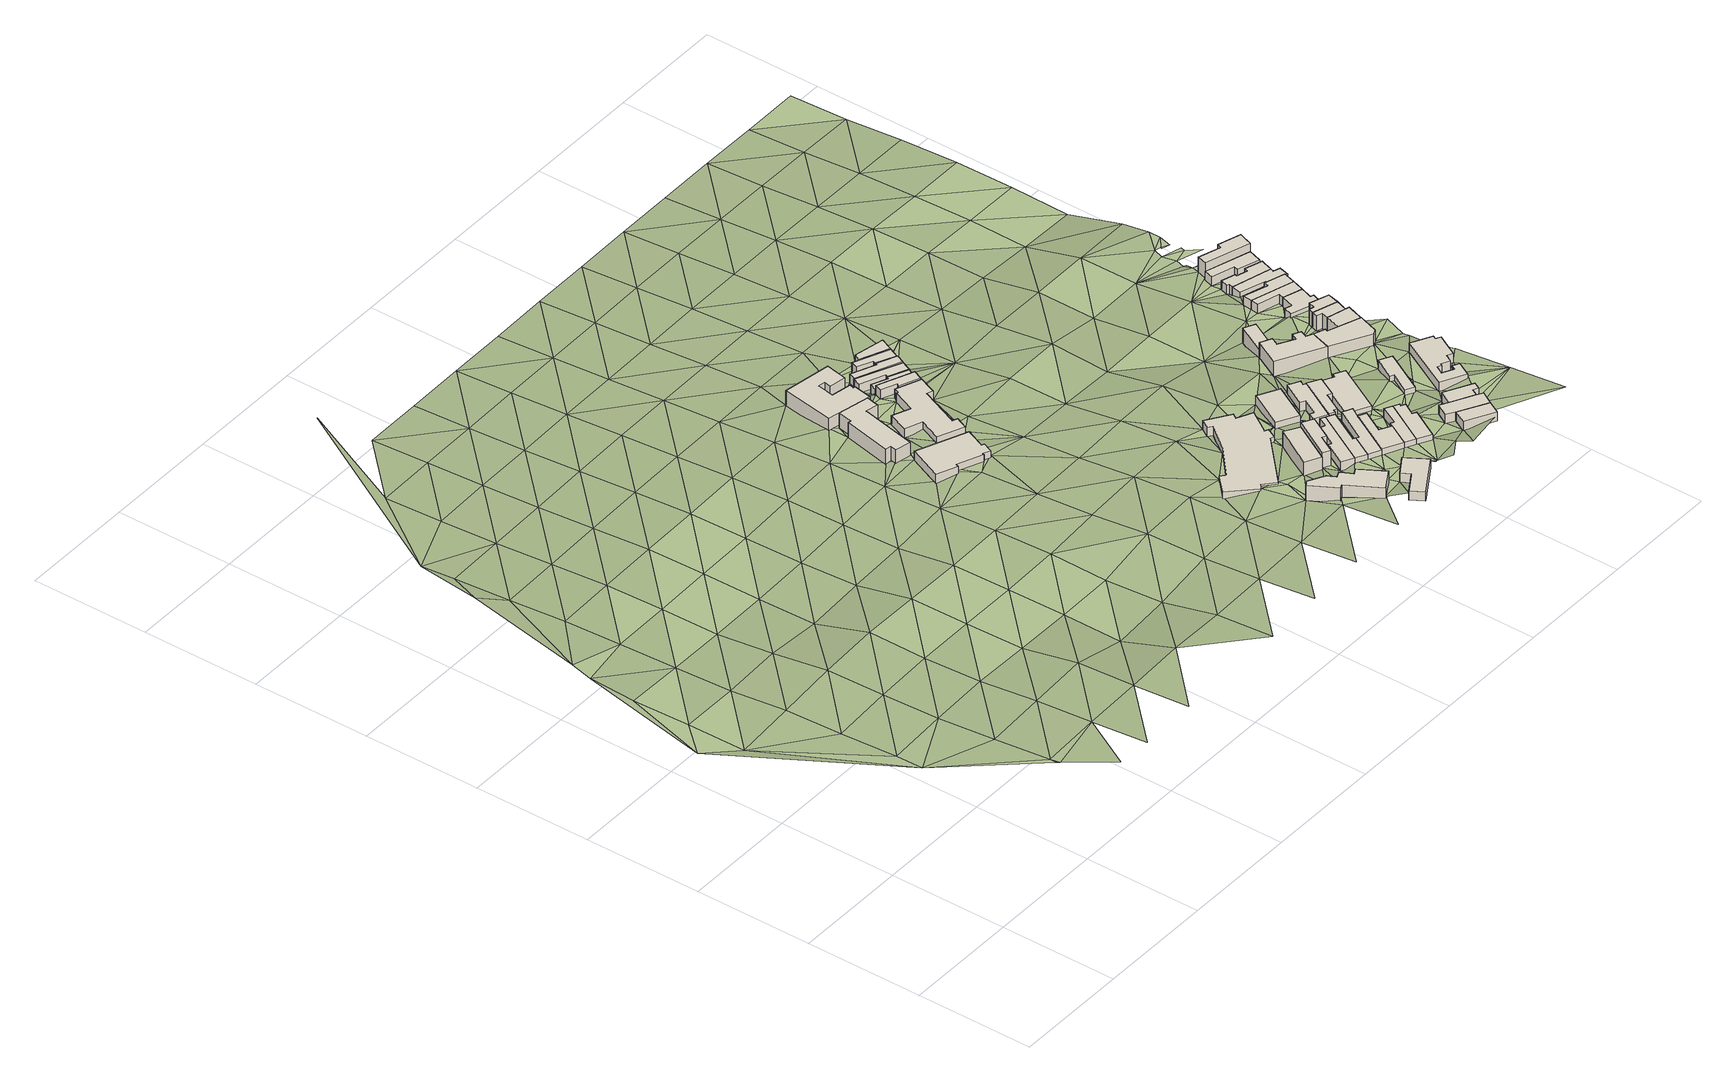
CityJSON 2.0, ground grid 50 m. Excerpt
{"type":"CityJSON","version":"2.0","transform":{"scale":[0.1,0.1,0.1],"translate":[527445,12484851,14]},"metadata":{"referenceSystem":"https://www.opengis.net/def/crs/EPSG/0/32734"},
"CityObjects":{
"building1":{"type":"Building","attributes":{"building":"monastery","building:levels":1,"building:use":"school","building_height":4.1,"plus_code":"4FRW3C8Q+PVQ","ground_height":47.66,"roof_height":51.76},"geometry":[{"type":"Solid","lod":"1","boundaries":[[[[0,1,2,3]],[[1,4,5,2]],[[4,6,7,5]],[[6,8,9,7]],[[8,10,11,9]],[[10,12,13,11]],[[12,14,15,13]],[[14,16,17,15]],[[16,18,19,17]],[[18,0,3,19]],[[3,2,5,7,9,11,13,15,17,19]],[[18,16,14,12,10,8,6,4,1,0]]]]}]},
"building2":{"type":"Building","attributes":{"address":"Holy Cross Catholic Church 31 Nile Street 7925 District Sic","building":"church","building:levels":2,"amenity":"place_of_worship","building_height":6.9,"plus_code":"4FRW3C8Q+RVJ","ground_height":45.79,"roof_height":52.69},"geometry":[{"type":"Solid","lod":"1","boundaries":[[[[20,21,22,23]],[[21,24,25,22]],[[24,26,27,25]],[[26,28,29,27]],[[28,30,31,29]],[[30,32,33,31]],[[32,34,35,33]],[[34,36,37,35]],[[36,38,39,37]],[[38,20,23,39]],[[23,22,25,27,29,31,33,35,37,39]],[[38,36,34,32,30,28,26,24,21,20]]]]}]},
"building3":{"type":"Building","attributes":{"address":"4 Worcester Road Walmer Estate Cape Town","building":"house","building:levels":2,"building_height":6.9,"plus_code":"4FRW3C8R+64H","ground_height":60.6,"roof_height":67.5},"geometry":[{"type":"Solid","lod":"1","boundaries":[[[[40,41,42,43]],[[41,44,45,42]],[[44,46,47,45]],[[46,48,49,47]],[[48,50,51,49]],[[50,52,53,51]],[[52,54,55,53]],[[54,56,57,55]],[[56,58,59,57]],[[58,60,61,59]],[[60,40,43,61]],[[43,42,45,47,49,51,53,55,57,59,61]],[[60,58,56,54,52,50,48,46,44,41,40]]]]}]},
"building4":{"type":"Building","attributes":{"building":"school","building:levels":2,"building_height":6.9,"plus_code":"4FRW3C8Q+WVW","ground_height":43.43,"roof_height":50.33},"geometry":[{"type":"Solid","lod":"1","boundaries":[[[[62,63,64,65]],[[63,66,67,64]],[[66,68,69,67]],[[68,70,71,69]],[[70,72,73,71]],[[72,74,75,73]],[[74,76,77,75]],[[76,78,79,77]],[[78,80,81,79]],[[80,82,83,81]],[[82,84,85,83]],[[84,62,65,85]],[[65,64,67,69,71,73,75,77,79,81,83,85]],[[84,82,80,78,76,74,72,70,68,66,63,62]]]]}]},
"building5":{"type":"Building","attributes":{"building":"school","building:levels":1,"building_height":4.1,"plus_code":"4FRW3C8Q+RWH","ground_height":45.67,"roof_height":49.77},"geometry":[{"type":"Solid","lod":"1","boundaries":[[[[86,87,88,89]],[[87,90,91,88]],[[90,92,93,91]],[[92,94,95,93]],[[94,96,97,95]],[[96,98,99,97]],[[98,100,101,99]],[[100,102,103,101]],[[102,104,105,103]],[[104,106,107,105]],[[106,108,109,107]],[[108,110,111,109]],[[110,112,113,111]],[[112,86,89,113]],[[89,88,91,93,95,97,99,101,103,105,107,109,111,113]],[[112,110,108,106,104,102,100,98,96,94,92,90,87,86]]]]}]},
"building6":{"type":"Building","attributes":{"address":"District Six Guesthouse 2 Chester Road Walmer Estate Cape Town","building":"guest_house","building:levels":1,"rooms":"12","building_height":4.1,"plus_code":"4FRW3C8R+C48","ground_height":56.32,"roof_height":60.42},"geometry":[{"type":"Solid","lod":"1","boundaries":[[[[114,115,116,117]],[[115,118,119,116]],[[118,120,121,119]],[[120,122,123,121]],[[122,124,125,123]],[[124,126,127,125]],[[126,128,129,127]],[[128,130,131,129]],[[130,132,133,131]],[[132,134,135,133]],[[134,136,137,135]],[[136,138,139,137]],[[138,140,141,139]],[[140,142,143,141]],[[142,144,145,143]],[[144,146,147,145]],[[146,114,117,147]],[[117,116,119,121,123,125,127,129,131,133,135,137,139,141,143,145,147]],[[146,144,142,140,138,136,134,132,130,128,126,124,122,120,118,115,114]]]]}]},
"building7":{"type":"Building","attributes":{"address":"6 Worcester Road Walmer Estate Cape Town","building":"house","building:levels":1,"building_height":4.1,"plus_code":"4FRW3C8R+55H","ground_height":63.74,"roof_height":67.84},"geometry":[{"type":"Solid","lod":"1","boundaries":[[[[148,149,150,151]],[[149,152,153,150]],[[152,154,155,153]],[[154,156,157,155]],[[156,158,159,157]],[[158,148,151,159]],[[151,150,153,155,157,159]],[[158,156,154,152,149,148]]]]}]},
"building8":{"type":"Building","attributes":{"address":"7 Worcester Road Walmer Estate Cape Town","building":"house","building:levels":2,"building_height":6.9,"plus_code":"4FRW3C8R+85J","ground_height":59.17,"roof_height":66.07},"geometry":[{"type":"Solid","lod":"1","boundaries":[[[[160,161,162,163]],[[161,164,165,162]],[[164,166,167,165]],[[166,160,163,167]],[[163,162,165,167]],[[166,164,161,160]]]]}]},
"building9":{"type":"Building","attributes":{"building":"house","building:levels":1,"building_height":4.1,"plus_code":"4FRW3C8Q+VXQ","ground_height":45.67,"roof_height":49.77},"geometry":[{"type":"Solid","lod":"1","boundaries":[[[[168,169,170,171]],[[169,172,173,170]],[[172,174,175,173]],[[174,176,177,175]],[[176,178,179,177]],[[178,168,171,179]],[[171,170,173,175,177,179]],[[178,176,174,172,169,168]]]]}]},
"building10":{"type":"Building","attributes":{"address":"9 Worcester Road Walmer Estate Cape Town","building":"house","building:levels":2,"building_height":6.9,"plus_code":"4FRW3C8R+85Q","ground_height":61.11,"roof_height":68.01},"geometry":[{"type":"Solid","lod":"1","boundaries":[[[[180,181,182,183]],[[181,184,185,182]],[[184,186,187,185]],[[186,188,189,187]],[[188,190,191,189]],[[190,180,183,191]],[[183,182,185,187,189,191]],[[190,188,186,184,181,180]]]]}]},
"building11":{"type":"Building","attributes":{"building":"house","building:levels":1,"building_height":4.1,"plus_code":"4FRW3C8R+W22","ground_height":43.44,"roof_height":47.54},"geometry":[{"type":"Solid","lod":"1","boundaries":[[[[192,193,194,195]],[[193,196,197,194]],[[196,198,199,197]],[[198,200,201,199]],[[200,202,203,201]],[[202,192,195,203]],[[195,194,197,199,201,203]],[[202,200,198,196,193,192]]]]}]},
"building12":{"type":"Building","attributes":{"address":"11 Worcester Road Walmer Estate Cape Town","building":"house","building:levels":1,"building_height":4.1,"plus_code":"4FRW3C8R+866","ground_height":61.11,"roof_height":65.21},"geometry":[{"type":"Solid","lod":"1","boundaries":[[[[204,205,206,207]],[[205,208,209,206]],[[208,210,211,209]],[[210,212,213,211]],[[212,214,215,213]],[[214,216,217,215]],[[216,218,219,217]],[[218,204,207,219]],[[207,206,209,211,213,215,217,219]],[[218,216,214,212,210,208,205,204]]]]}]},
"building13":{"type":"Building","attributes":{"building":"house","building:levels":1,"building_height":4.1,"plus_code":"4FRW3C8R+W2C","ground_height":43.44,"roof_height":47.54},"geometry":[{"type":"Solid","lod":"1","boundaries":[[[[220,221,222,223]],[[221,224,225,222]],[[224,226,227,225]],[[226,228,229,227]],[[228,230,231,229]],[[230,220,223,231]],[[223,222,225,227,229,231]],[[230,228,226,224,221,220]]]]}]},
"building14":{"type":"Building","attributes":{"building":"house","building:levels":1,"building_height":4.1,"plus_code":"4FRW3C8R+W2M","ground_height":43.38,"roof_height":47.48},"geometry":[{"type":"Solid","lod":"1","boundaries":[[[[232,233,234,235]],[[233,236,237,234]],[[236,238,239,237]],[[238,240,241,239]],[[240,242,243,241]],[[242,232,235,243]],[[235,234,237,239,241,243]],[[242,240,238,236,233,232]]]]}]},
"building15":{"type":"Building","attributes":{"address":"13 Worcester Road Walmer Estate Cape Town","building":"house","building:levels":1,"building_height":4.1,"plus_code":"4FRW3C8R+868","ground_height":61.11,"roof_height":65.21},"geometry":[{"type":"Solid","lod":"1","boundaries":[[[[204,244,245,207]],[[244,246,247,245]],[[246,248,249,247]],[[248,250,251,249]],[[250,205,206,251]],[[205,204,207,206]],[[207,245,247,249,251,206]],[[205,250,248,246,244,204]]]]}]},
"building16":{"type":"Building","attributes":{"building":"house","building:levels":1,"building_height":4.1,"plus_code":"4FRW3C8R+W2W","ground_height":43.38,"roof_height":47.48},"geometry":[{"type":"Solid","lod":"1","boundaries":[[[[252,253,254,255]],[[253,256,257,254]],[[256,258,259,257]],[[258,260,261,259]],[[260,262,263,261]],[[262,252,255,263]],[[255,254,257,259,261,263]],[[262,260,258,256,253,252]]]]}]},
"building17":{"type":"Building","attributes":{"address":"15 Walmer Estate Cape Town","building":"house","building:levels":1,"building_height":4.1,"plus_code":"4FRW3C8R+872","ground_height":61.11,"roof_height":65.21},"geometry":[{"type":"Solid","lod":"1","boundaries":[[[[264,265,266,267]],[[265,268,269,266]],[[268,270,271,269]],[[270,272,273,271]],[[272,246,247,273]],[[246,244,245,247]],[[244,264,267,245]],[[267,266,269,271,273,247,245]],[[244,246,272,270,268,265,264]]]]}]},
"building18":{"type":"Building","attributes":{"address":"17 Worcester Road Walmer Estate Cape Town","building":"house","building:levels":1,"building_height":4.1,"plus_code":"4FRW3C8R+77C","ground_height":61.67,"roof_height":65.77},"geometry":[{"type":"Solid","lod":"1","boundaries":[[[[274,275,276,277]],[[275,278,279,276]],[[278,280,281,279]],[[280,282,283,281]],[[282,284,285,283]],[[284,274,277,285]],[[277,276,279,281,283,285]],[[284,282,280,278,275,274]]]]}]},
"building19":{"type":"Building","attributes":{"building":"house","building:levels":1,"building_height":4.1,"plus_code":"4FRW3C8R+X32","ground_height":43.38,"roof_height":47.48},"geometry":[{"type":"Solid","lod":"1","boundaries":[[[[286,287,288,289]],[[287,290,291,288]],[[290,292,293,291]],[[292,286,289,293]],[[289,288,291,293]],[[292,290,287,286]]]]}]},
"building20":{"type":"Building","attributes":{"address":"19 Worcester Road Walmer Estate Cape Town","building":"house","building:levels":1,"building_height":4.1,"plus_code":"4FRW3C8R+774","ground_height":61.67,"roof_height":65.77},"geometry":[{"type":"Solid","lod":"1","boundaries":[[[[280,278,279,281]],[[278,294,295,279]],[[294,296,297,295]],[[296,298,299,297]],[[298,300,301,299]],[[300,302,303,301]],[[302,280,281,303]],[[281,279,295,297,299,301,303]],[[302,300,298,296,294,278,280]]]]}]},
"building21":{"type":"Building","attributes":{"address":"8 Chester Road Walmer Estate Cape Town","building":"house","building:levels":1,"building_height":4.1,"plus_code":"4FRW3C8R+C6H","ground_height":57.24,"roof_height":61.34},"geometry":[{"type":"Solid","lod":"1","boundaries":[[[[304,305,306,307]],[[305,308,309,306]],[[308,310,311,309]],[[310,304,307,311]],[[307,306,309,311]],[[310,308,305,304]]]]}]},
"building22":{"type":"Building","attributes":{"address":"21 Worcester Road Walmer Estate Cape Town","building":"house","building:levels":1,"building_height":4.1,"plus_code":"4FRW3C8R+68R","ground_height":61.67,"roof_height":65.77},"geometry":[{"type":"Solid","lod":"1","boundaries":[[[[294,312,313,295]],[[312,314,315,313]],[[314,316,317,315]],[[316,318,319,317]],[[318,320,321,319]],[[320,322,323,321]],[[322,296,297,323]],[[296,294,295,297]],[[295,313,315,317,319,321,323,297]],[[296,322,320,318,316,314,312,294]]]]}]},
"building23":{"type":"Building","attributes":{"address":"10 Chester Road Walmer Estate Cape Town","building":"house","building:levels":1,"building_height":4.1,"plus_code":"4FRW3C8R+97M","ground_height":59.17,"roof_height":63.27},"geometry":[{"type":"Solid","lod":"1","boundaries":[[[[324,325,326,327]],[[325,328,329,326]],[[328,330,331,329]],[[330,332,333,331]],[[332,334,335,333]],[[334,336,337,335]],[[336,338,339,337]],[[338,340,341,339]],[[340,342,343,341]],[[342,324,327,343]],[[327,326,329,331,333,335,337,339,341,343]],[[342,340,338,336,334,332,330,328,325,324]]]]}]},
"building24":{"type":"Building","attributes":{"address":"12 Chester Road Walmer Estate Cape Town","building":"house","building:levels":1,"building_height":4.1,"plus_code":"4FRW3C8R+98R","ground_height":59.43,"roof_height":63.53},"geometry":[{"type":"Solid","lod":"1","boundaries":[[[[344,345,346,347]],[[345,348,349,346]],[[348,350,351,349]],[[350,352,353,351]],[[352,354,355,353]],[[354,356,357,355]],[[356,358,359,357]],[[358,344,347,359]],[[347,346,349,351,353,355,357,359]],[[358,356,354,352,350,348,345,344]]]]}]},
"building25":{"type":"Building","attributes":{"address":"23A Worcester Road Walmer Estate Cape Town","building":"house","building:levels":1,"building_height":4.1,"plus_code":"4FRW3C8R+59P","ground_height":63.92,"roof_height":68.02},"geometry":[{"type":"Solid","lod":"1","boundaries":[[[[360,361,362,363]],[[361,364,365,362]],[[364,366,367,365]],[[366,360,363,367]],[[363,362,365,367]],[[366,364,361,360]]]]}]},
"building26":{"type":"Building","attributes":{"address":"14 Chester Road Walmer Estate Cape Town","building":"house","building:levels":1,"building_height":4.1,"plus_code":"4FRW3C8R+983","ground_height":58.74,"roof_height":62.84},"geometry":[{"type":"Solid","lod":"1","boundaries":[[[[368,369,370,371]],[[369,372,373,370]],[[372,374,375,373]],[[374,376,377,375]],[[376,378,379,377]],[[378,380,381,379]],[[380,368,371,381]],[[371,370,373,375,377,379,381]],[[380,378,376,374,372,369,368]]]]}]},
"building27":{"type":"Building","attributes":{"address":"23B Worcester Road Walmer Estate Cape Town","building":"house","building:levels":1,"building_height":4.1,"plus_code":"4FRW3C8R+698","ground_height":63.92,"roof_height":68.02},"geometry":[{"type":"Solid","lod":"1","boundaries":[[[[361,360,363,362]],[[360,382,383,363]],[[382,384,385,383]],[[384,386,387,385]],[[386,388,389,387]],[[388,390,391,389]],[[390,361,362,391]],[[362,363,383,385,387,389,391]],[[390,388,386,384,382,360,361]]]]}]},
"building28":{"type":"Building","attributes":{"address":"23C Worcester Road Walmer Estate Cape Town","building":"house","building:levels":1,"building_height":4.1,"plus_code":"4FRW3C8R+69X","ground_height":63.92,"roof_height":68.02},"geometry":[{"type":"Solid","lod":"1","boundaries":[[[[386,384,385,387]],[[384,392,393,385]],[[392,394,395,393]],[[394,396,397,395]],[[396,398,399,397]],[[398,386,387,399]],[[387,385,393,395,397,399]],[[398,396,394,392,384,386]]]]}]},
"building29":{"type":"Building","attributes":{"address":"22 Chester Road Walmer Estate Cape Town","building":"house","building:levels":1,"building_height":4.1,"plus_code":"4FRW3C8R+8CC","ground_height":58.74,"roof_height":62.84},"geometry":[{"type":"Solid","lod":"1","boundaries":[[[[400,401,402,403]],[[401,404,405,402]],[[404,406,407,405]],[[406,408,409,407]],[[408,410,411,409]],[[410,400,403,411]],[[403,402,405,407,409,411]],[[410,408,406,404,401,400]]]]}]},
"building30":{"type":"Building","attributes":{"address":"7-13 Walmer Estate","building":"terrace","building:levels":2,"building:units":"4","building_height":6.9,"plus_code":"4FRW3C8R+F9M","ground_height":56.03,"roof_height":62.93},"geometry":[{"type":"Solid","lod":"1","boundaries":[[[[412,413,414,415]],[[413,416,417,414]],[[416,418,419,417]],[[418,420,421,419]],[[420,422,423,421]],[[422,424,425,423]],[[424,426,427,425]],[[426,428,429,427]],[[428,430,431,429]],[[430,412,415,431]],[[415,414,417,419,421,423,425,427,429,431]],[[430,428,426,424,422,420,418,416,413,412]]]]}]},
"building31":{"type":"Building","attributes":{"address":"Yoga 7 Chester Road Walmer Estate Cape Town","building":"yes","building:levels":2,"building_height":6.9,"plus_code":"4FRW3C8R+G9M","ground_height":52.7,"roof_height":59.6},"geometry":[{"type":"Solid","lod":"1","boundaries":[[[[432,433,434,435]],[[433,436,437,434]],[[436,438,439,437]],[[438,432,435,439]],[[435,434,437,439]],[[438,436,433,432]]]]}]},
"building32":{"type":"Building","attributes":{"address":"26 Chester Road Walmer Estate Cape Town","building":"house","building:levels":1,"building_height":4.1,"plus_code":"4FRW3C8R+8F8","ground_height":60.73,"roof_height":64.83},"geometry":[{"type":"Solid","lod":"1","boundaries":[[[[440,441,442,443]],[[441,444,445,442]],[[444,446,447,445]],[[446,448,449,447]],[[448,450,451,449]],[[450,452,453,451]],[[452,454,455,453]],[[454,456,457,455]],[[456,458,459,457]],[[458,460,461,459]],[[460,462,463,461]],[[462,464,465,463]],[[464,466,467,465]],[[466,468,469,467]],[[468,470,471,469]],[[470,440,443,471]],[[443,442,445,447,449,451,453,455,457,459,461,463,465,467,469,471]],[[470,468,466,464,462,460,458,456,454,452,450,448,446,444,441,440]]]]}]},
"building33":{"type":"Building","attributes":{"address":"15-19 Chester Road Walmer Estate Cape Town","building":"terrace","building:levels":2,"building:units":"3","building_height":6.9,"plus_code":"4FRW3C8R+CFC","ground_height":56.03,"roof_height":62.93},"geometry":[{"type":"Solid","lod":"1","boundaries":[[[[430,472,473,431]],[[472,474,475,473]],[[474,476,477,475]],[[476,478,479,477]],[[478,480,481,479]],[[480,482,483,481]],[[482,412,415,483]],[[412,430,431,415]],[[431,473,475,477,479,481,483,415]],[[412,482,480,478,476,474,472,430]]]]}]},
"building34":{"type":"Building","attributes":{"address":"Walmer Estate","building":"house","building:levels":2,"building_height":6.9,"plus_code":"4FRW3C8R+FF8","ground_height":55.8,"roof_height":62.7},"geometry":[{"type":"Solid","lod":"1","boundaries":[[[[484,485,486,487]],[[485,488,489,486]],[[488,490,491,489]],[[490,492,493,491]],[[492,484,487,493]],[[487,486,489,491,493]],[[492,490,488,485,484]]]]}]},
"building35":{"type":"Building","attributes":{"address":"Walmer Estate","building":"house","building:levels":2,"building_height":6.9,"plus_code":"4FRW3C8R+FFP","ground_height":55.8,"roof_height":62.7},"geometry":[{"type":"Solid","lod":"1","boundaries":[[[[488,494,495,489]],[[494,496,497,495]],[[496,498,499,497]],[[498,500,501,499]],[[500,490,491,501]],[[490,488,489,491]],[[489,495,497,499,501,491]],[[490,500,498,496,494,488]]]]}]},
"building36":{"type":"Building","attributes":{"address":"Walmer Estate","building":"house","building:levels":2,"building_height":6.9,"plus_code":"4FRW3C8R+GF4","ground_height":55.8,"roof_height":62.7},"geometry":[{"type":"Solid","lod":"1","boundaries":[[[[494,502,503,495]],[[502,504,505,503]],[[504,506,507,505]],[[506,508,509,507]],[[508,496,497,509]],[[496,494,495,497]],[[495,503,505,507,509,497]],[[496,508,506,504,502,494]]]]}]},
"building37":{"type":"Building","attributes":{"address":"Milan Street Walmer Estate Cape Town","building":"house","building:levels":1,"building_height":4.1,"plus_code":"4FRW3C8R+GFX","ground_height":52.7,"roof_height":56.8},"geometry":[{"type":"Solid","lod":"1","boundaries":[[[[510,511,512,513]],[[511,514,515,512]],[[514,516,517,515]],[[516,518,519,517]],[[518,520,521,519]],[[520,522,523,521]],[[522,524,525,523]],[[524,510,513,525]],[[513,512,515,517,519,521,523,525]],[[524,522,520,518,516,514,511,510]]]]}]},
"building38":{"type":"Building","attributes":{"address":"Milan Street Walmer Estate Cape Town","building":"house","building:levels":1,"building_height":4.1,"plus_code":"4FRW3C8R+HFH","ground_height":52.7,"roof_height":56.8},"geometry":[{"type":"Solid","lod":"1","boundaries":[[[[510,526,527,513]],[[526,528,529,527]],[[528,530,531,529]],[[530,532,533,531]],[[532,511,512,533]],[[511,510,513,512]],[[513,527,529,531,533,512]],[[511,532,530,528,526,510]]]]}]},
"building39":{"type":"Building","attributes":{"address":"Milan Street Walmer Estate Cape Town","building":"house","building:levels":1,"building_height":4.1,"plus_code":"4FRW3C8R+HGM","ground_height":52.7,"roof_height":56.8},"geometry":[{"type":"Solid","lod":"1","boundaries":[[[[526,534,535,527]],[[534,536,537,535]],[[536,538,539,537]],[[538,540,541,539]],[[540,528,529,541]],[[528,526,527,529]],[[527,535,537,539,541,529]],[[528,540,538,536,534,526]]]]}]},
"building40":{"type":"Building","attributes":{"address":"Milan Street Walmer Estate Cape Town","building":"house","building:levels":1,"building_height":4.1,"plus_code":"4FRW3C8R+JG7","ground_height":49.85,"roof_height":53.95},"geometry":[{"type":"Solid","lod":"1","boundaries":[[[[542,543,544,545]],[[543,546,547,544]],[[546,548,549,547]],[[548,550,551,549]],[[550,552,553,551]],[[552,554,555,553]],[[554,556,557,555]],[[556,542,545,557]],[[545,544,547,549,551,553,555,557]],[[556,554,552,550,548,546,543,542]]]]}]},
"building41":{"type":"Building","attributes":{"address":"Milan Street Walmer Estate Cape Town","building":"house","building:levels":1,"building_height":4.1,"plus_code":"4FRW3C8R+JGM","ground_height":49.85,"roof_height":53.95},"geometry":[{"type":"Solid","lod":"1","boundaries":[[[[543,542,545,544]],[[542,558,559,545]],[[558,560,561,559]],[[560,562,563,561]],[[562,564,565,563]],[[564,566,567,565]],[[566,568,569,567]],[[568,570,571,569]],[[570,572,573,571]],[[572,543,544,573]],[[544,545,559,561,563,565,567,569,571,573]],[[572,570,568,566,564,562,560,558,542,543]]]]}]},
"building42":{"type":"Building","attributes":{"address":"16 Milan Street Walmer Estate Cape Town","building":"house","building:levels":1,"building_height":4.1,"plus_code":"4FRW3C8R+MG7","ground_height":49.85,"roof_height":53.95},"geometry":[{"type":"Solid","lod":"1","boundaries":[[[[574,575,576,577]],[[575,578,579,576]],[[578,580,581,579]],[[580,582,583,581]],[[582,584,585,583]],[[584,574,577,585]],[[577,576,579,581,583,585]],[[584,582,580,578,575,574]]]]}]},
"building43":{"type":"Building","attributes":{"address":"14 Milan Street Walmer Estate Cape Town","building":"house","building:levels":2,"building_height":6.9,"plus_code":"4FRW3C8R+MGH","ground_height":50.79,"roof_height":57.69},"geometry":[{"type":"Solid","lod":"1","boundaries":[[[[586,587,588,589]],[[587,590,591,588]],[[590,592,593,591]],[[592,594,595,593]],[[594,596,597,595]],[[596,586,589,597]],[[589,588,591,593,595,597]],[[596,594,592,590,587,586]]]]}]},
"terrain1":{"type":"TINRelief","geometry":[{"type":"CompositeSurface","lod":"1","boundaries":[[[598,599,600]],[[599,601,600]],[[600,601,602]],[[598,603,599]],[[604,599,603]],[[600,602,605]],[[606,601,599]],[[599,604,607]],[[598,608,609]],[[610,603,598]],[[611,598,609]],[[607,606,599]],[[612,609,608]],[[612,613,609]],[[602,601,614]],[[598,611,610]],[[604,603,615]],[[614,605,602]],[[601,606,614]],[[609,613,616]],[[603,610,615]],[[613,617,616]],[[604,618,607]],[[611,609,619]],[[620,621,605]],[[604,615,618]],[[620,605,614]],[[606,607,622]],[[619,609,616]],[[610,611,623]],[[622,607,618]],[[620,624,621]],[[614,606,625]],[[623,611,619]],[[610,626,615]],[[627,621,624]],[[616,628,629]],[[630,621,627]],[[606,622,625]],[[620,614,631]],[[610,623,626]],[[618,615,632]],[[616,633,619]],[[631,614,625]],[[624,620,634]],[[615,626,632]],[[635,622,618]],[[633,616,629]],[[627,636,630]],[[637,623,619]],[[634,620,631]],[[638,630,636]],[[627,624,639]],[[635,618,632]],[[640,625,622]],[[619,633,637]],[[626,623,641]],[[624,634,639]],[[642,643,629]],[[636,627,644]],[[622,635,640]],[[645,631,625]],[[623,637,641]],[[636,644,638]],[[626,646,632]],[[627,639,644]],[[633,629,647]],[[645,625,640]],[[631,648,634]],[[626,641,646]],[[635,632,649]],[[647,629,643]],[[637,633,650]],[[638,644,651]],[[648,631,645]],[[652,639,634]],[[649,632,646]],[[640,635,653]],[[651,654,638]],[[650,633,647]],[[655,641,637]],[[634,648,652]],[[639,656,644]],[[635,649,653]],[[645,640,657]],[[637,650,655]],[[646,641,658]],[[639,652,656]],[[659,647,643]],[[651,644,660]],[[661,662,643]],[[657,640,653]],[[648,645,663]],[[641,655,658]],[[654,664,638]],[[665,649,646]],[[643,662,659]],[[644,656,660]],[[666,650,647]],[[654,651,667]],[[663,645,657]],[[652,648,668]],[[665,646,658]],[[669,653,649]],[[666,647,659]],[[667,651,660]],[[670,655,650]],[[648,663,668]],[[662,661,671]],[[656,652,672]],[[649,665,669]],[[673,657,653]],[[650,666,670]],[[674,654,667]],[[658,655,675]],[[652,668,672]],[[676,659,662]],[[660,656,677]],[[673,653,669]],[[678,663,657]],[[655,670,675]],[[679,665,658]],[[676,662,671]],[[656,672,677]],[[666,659,680]],[[660,681,667]],[[678,657,673]],[[682,668,663]],[[679,658,675]],[[666,680,670]],[[683,669,665]],[[667,681,674]],[[680,659,676]],[[681,660,677]],[[663,678,682]],[[684,685,671]],[[672,668,686]],[[665,679,683]],[[670,687,675]],[[688,673,669]],[[670,680,687]],[[668,682,686]],[[689,674,681]],[[671,690,676]],[[672,691,677]],[[688,669,683]],[[675,692,679]],[[693,678,673]],[[690,671,685]],[[692,675,687]],[[672,686,691]],[[679,694,683]],[[695,680,676]],[[681,677,696]],[[693,673,688]],[[697,682,678]],[[694,679,698]],[[690,695,676]],[[699,679,692]],[[696,677,691]],[[683,700,688]],[[687,680,701]],[[698,679,699]],[[683,694,12]],[[702,689,681]],[[678,693,697]],[[700,683,703]],[[685,704,705]],[[682,706,686]],[[703,683,12]],[[692,687,701]],[[695,701,680]],[[681,696,702]],[[707,700,703]],[[700,20,688]],[[690,685,40]],[[686,706,691]],[[698,699,708]],[[693,688,709]],[[682,697,706]],[[703,12,710]],[[711,699,692]],[[712,695,690]],[[699,713,708]],[[688,20,709]],[[710,12,714]],[[40,685,705]],[[712,690,715]],[[711,713,699]],[[716,692,701]],[[716,711,692]],[[715,690,40]],[[693,82,697]],[[717,695,712]],[[691,718,696]],[[719,710,714]],[[36,20,38]],[[713,711,720]],[[12,10,714]],[[82,693,709]],[[36,709,20]],[[706,721,691]],[[695,717,701]],[[710,719,722]],[[710,722,30]],[[719,714,723]],[[724,705,725]],[[714,10,723]],[[696,718,702]],[[705,726,40]],[[718,691,721]],[[709,36,34]],[[727,10,728]],[[40,729,715]],[[697,730,706]],[[60,729,40]],[[723,731,719]],[[732,722,719]],[[711,733,727]],[[734,715,735]],[[705,724,726]],[[30,722,32]],[[733,711,716]],[[729,735,715]],[[697,82,730]],[[726,724,736]],[[32,722,732]],[[737,723,10]],[[727,733,10]],[[701,717,738]],[[739,709,34]],[[716,701,738]],[[729,60,740]],[[741,740,60]],[[717,742,743]],[[735,729,740]],[[733,737,10]],[[741,744,745]],[[721,706,746]],[[34,32,739]],[[702,718,747]],[[32,732,102]],[[748,149,724]],[[70,76,72]],[[741,745,181]],[[749,745,750]],[[746,706,730]],[[102,732,104]],[[733,751,737]],[[32,102,739]],[[740,741,181]],[[717,743,738]],[[76,70,68]],[[752,737,751]],[[74,72,76]],[[716,753,733]],[[149,754,724]],[[218,745,749]],[[152,149,748]],[[730,82,80]],[[740,164,735]],[[92,755,752]],[[218,181,745]],[[68,66,63]],[[172,63,739]],[[174,739,102]],[[68,78,76]],[[753,716,738]],[[174,172,739]],[[756,749,754]],[[226,68,63]],[[752,751,94]],[[718,721,757]],[[749,758,218]],[[172,759,63]],[[721,746,760]],[[218,184,181]],[[102,98,174]],[[226,78,68]],[[100,98,102]],[[758,749,756]],[[752,94,92]],[[200,63,759]],[[148,754,149]],[[226,63,200]],[[735,164,761]],[[751,733,762]],[[743,132,738]],[[174,98,176]],[[224,78,226]],[[148,756,754]],[[218,216,184]],[[176,98,178]],[[763,78,224]],[[78,763,80]],[[743,134,132]],[[756,764,758]],[[733,753,762]],[[757,721,760]],[[98,96,178]],[[765,763,224]],[[169,759,172]],[[186,184,216]],[[228,226,200]],[[130,738,132]],[[753,738,130]],[[730,766,746]],[[747,718,767]],[[766,730,80]],[[768,756,148]],[[764,756,768]],[[769,770,200]],[[188,186,216]],[[228,200,770]],[[216,214,188]],[[771,80,763]],[[168,178,96]],[[94,751,772]],[[773,188,214]],[[774,761,164]],[[759,169,775]],[[224,221,765]],[[776,777,148]],[[770,230,228]],[[778,771,763]],[[164,180,774]],[[777,776,779]],[[777,779,780]],[[781,778,763]],[[773,214,212]],[[188,773,212]],[[772,751,762]],[[768,148,782]],[[767,718,757]],[[783,80,771]],[[770,784,230]],[[782,148,777]],[[168,775,169]],[[760,746,785]],[[774,180,786]],[[188,212,190]],[[786,787,774]],[[781,788,778]],[[783,766,80]],[[789,230,784]],[[790,778,788]],[[791,792,787]],[[793,765,221]],[[96,94,794]],[[795,788,781]],[[796,783,771]],[[789,784,775]],[[787,786,791]],[[753,130,797]],[[210,190,212]],[[785,746,766]],[[168,96,794]],[[190,342,180]],[[798,792,791]],[[777,799,800]],[[782,777,801]],[[802,130,803]],[[248,246,804]],[[775,168,794]],[[795,252,788]],[[753,797,762]],[[253,796,771]],[[210,208,190]],[[805,786,180]],[[803,806,798]],[[246,272,804]],[[786,798,791]],[[789,793,221]],[[772,794,94]],[[190,208,342]],[[342,805,180]],[[794,789,775]],[[807,801,777]],[[252,795,233]],[[800,807,777]],[[205,342,208]],[[789,794,793]],[[797,130,802]],[[287,796,253]],[[804,272,808]],[[786,304,798]],[[798,304,803]],[[760,809,757]],[[205,810,342]],[[252,233,253]],[[340,805,342]],[[760,785,811]],[[304,802,803]],[[794,233,793]],[[302,282,812]],[[804,810,205]],[[805,340,338]],[[282,302,284]],[[810,804,813]],[[808,813,804]],[[805,338,814]],[[766,783,815]],[[800,816,817]],[[800,817,807]],[[818,772,762]],[[253,233,819]],[[820,813,808]],[[821,805,814]],[[797,822,762]],[[823,274,284]],[[809,760,811]],[[823,820,808]],[[824,825,813]],[[826,298,302]],[[819,287,253]],[[820,824,813]],[[819,233,794]],[[298,284,302]],[[785,766,815]],[[805,821,827]],[[828,767,757]],[[815,783,290]],[[290,287,819]],[[284,829,823]],[[830,807,817]],[[829,284,298]],[[807,830,831]],[[832,820,823]],[[772,818,794]],[[356,824,820]],[[818,762,822]],[[829,832,823]],[[802,304,833]],[[817,816,834]],[[835,827,821]],[[832,829,298]],[[354,824,356]],[[298,296,832]],[[817,361,830]],[[828,757,809]],[[318,836,831]],[[290,819,815]],[[830,388,831]],[[832,296,322]],[[797,802,837]],[[838,811,785]],[[320,318,322]],[[304,827,833]],[[839,840,344]],[[318,831,398]],[[815,838,785]],[[388,398,831]],[[841,827,835]],[[322,842,832]],[[837,822,797]],[[839,344,358]],[[819,794,843]],[[842,322,318]],[[835,839,841]],[[802,833,837]],[[818,844,794]],[[398,388,386]],[[841,833,827]],[[358,845,839]],[[846,318,398]],[[839,845,841]],[[819,843,815]],[[809,811,847]],[[842,318,846]],[[358,848,845]],[[842,849,832]],[[843,794,844]],[[850,811,838]],[[849,376,832]],[[833,841,851]],[[818,822,852]],[[846,398,853]],[[384,382,394]],[[394,392,384]],[[854,822,837]],[[847,811,850]],[[396,853,398]],[[833,851,837]],[[841,845,855]],[[849,842,856]],[[828,809,857]],[[376,855,845]],[[846,853,858]],[[360,859,382]],[[838,815,860]],[[852,822,854]],[[376,849,400]],[[843,861,815]],[[862,844,818]],[[853,396,863]],[[410,846,858]],[[857,809,847]],[[436,837,851]],[[394,382,864]],[[865,376,400]],[[865,855,376]],[[864,396,394]],[[418,866,867]],[[815,861,860]],[[858,853,440]],[[867,420,418]],[[868,850,838]],[[869,870,871]],[[871,872,869]],[[852,862,818]],[[859,864,382]],[[396,864,863]],[[873,843,844]],[[872,874,869]],[[866,418,433]],[[440,410,858]],[[875,869,460]],[[874,460,869]],[[876,837,436]],[[413,412,416]],[[877,865,400]],[[878,854,837]],[[865,877,855]],[[446,460,874]],[[400,410,877]],[[418,416,879]],[[446,863,864]],[[838,860,868]],[[433,418,879]],[[412,879,416]],[[464,460,446]],[[850,880,847]],[[412,482,879]],[[464,462,460]],[[862,873,844]],[[446,864,464]],[[877,410,440]],[[436,433,876]],[[843,881,861]],[[482,480,478]],[[837,876,878]],[[482,882,879]],[[883,852,854]],[[847,880,857]],[[433,879,884]],[[482,478,885]],[[880,850,868]],[[864,886,464]],[[879,882,887]],[[882,482,885]],[[879,887,888]],[[843,873,881]],[[466,464,886]],[[889,877,440]],[[433,516,876]],[[884,879,888]],[[470,889,440]],[[885,890,882]],[[891,860,861]],[[466,470,468]],[[516,433,884]],[[877,892,893]],[[883,854,878]],[[862,852,894]],[[889,892,877]],[[530,876,516]],[[528,876,530]],[[888,895,896]],[[896,884,888]],[[876,540,878]],[[528,540,876]],[[897,898,893]],[[860,891,868]],[[861,881,891]],[[892,897,893]],[[899,857,880]],[[530,516,900]],[[901,884,896]],[[485,898,897]],[[894,852,883]],[[488,485,494]],[[900,516,902]],[[862,903,873]],[[540,570,878]],[[904,530,900]],[[896,502,901]],[[905,494,485]],[[570,540,906]],[[502,494,905]],[[906,540,907]],[[878,570,568]],[[568,575,878]],[[540,908,907]],[[878,592,883]],[[570,906,543]],[[901,502,905]],[[881,873,903]],[[880,868,909]],[[594,878,575]],[[570,543,572]],[[903,862,894]],[[891,910,868]],[[592,878,594]],[[911,912,913]],[[914,906,907]],[[575,568,915]],[[592,916,883]],[[909,868,910]],[[907,917,914]],[[883,916,918]],[[919,917,907]],[[920,891,881]],[[921,899,880]],[[883,922,894]],[[923,575,915]],[[883,918,924]],[[925,926,915]],[[927,883,924]],[[926,928,915]],[[883,927,922]],[[923,915,928]],[[881,903,920]],[[916,929,918]],[[928,926,930]],[[592,587,916]],[[880,909,921]],[[590,587,592]],[[931,910,891]],[[916,587,932]],[[927,924,933]],[[922,934,894]],[[894,935,903]],[[891,920,931]],[[933,936,927]],[[933,924,937]],[[938,939,940]],[[922,938,941]],[[934,935,894]],[[940,941,938]],[[941,934,922]],[[903,942,920]],[[910,943,909]],[[910,931,944]],[[942,903,935]],[[909,943,921]],[[943,910,944]],[[920,945,931]],[[920,942,945]],[[944,931,946]],[[943,947,921]],[[931,945,946]],[[943,944,948]],[[944,946,949]],[[943,948,947]],[[948,944,949]],[[948,950,947]]]}]}
},
"vertices":[
[1934,1555,179],[1937,1562,179],[1937,1562,220],[1934,1555,220],[1967,1549,179],[1967,1549,220],[1985,1592,179],[1985,1592,220],[1974,1597,179],[1974,1597,220],[2008,1679,179],[2008,1679,220],[1798,1767,179],[1798,1767,220],[1736,1622,179],[1736,1622,220],[1822,1586,179],[1822,1586,220],[1828,1600,179],[1828,1600,220],
[1777,2050,161],[1734,1848,161],[1734,1848,230],[1777,2050,230],[1758,1843,161],[1758,1843,230],[1753,1816,161],[1753,1816,230],[1820,1802,161],[1820,1802,230],[1870,2038,161],[1870,2038,230],[1922,2027,161],[1922,2027,230],[1934,2082,161],[1934,2082,230],[1803,2110,161],[1803,2110,230],[1790,2048,161],[1790,2048,230],
[2332,401,309],[2396,292,309],[2396,292,378],[2332,401,378],[2411,300,309],[2411,300,378],[2494,164,309],[2494,164,378],[2580,214,309],[2580,214,378],[2517,318,309],[2517,318,378],[2493,305,309],[2493,305,378],[2466,355,309],[2466,355,378],[2441,343,309],[2441,343,378],[2422,377,309],[2422,377,378],[2354,415,309],[2354,415,378],
[1969,2097,137],[1983,2176,137],[1983,2176,206],[1969,2097,206],[1975,2177,137],[1975,2177,206],[1979,2196,137],[1979,2196,206],[1895,2211,137],[1895,2211,206],[1908,2282,137],[1908,2282,206],[1935,2277,137],[1935,2277,206],[1930,2247,137],[1930,2247,206],[2002,2236,137],[2002,2236,206],[2019,2326,137],[2019,2326,206],[1814,2360,137],[1814,2360,206],[1777,2138,137],[1777,2138,206],
[2042,1722,159],[2064,1773,159],[2064,1773,200],[2042,1722,200],[2043,1782,159],[2043,1782,200],[2113,1950,159],[2113,1950,200],[2138,1940,159],[2138,1940,200],[2169,2015,159],[2169,2015,200],[2064,2058,159],[2064,2058,200],[2055,2036,159],[2055,2036,200],[2048,2039,159],[2048,2039,200],[2008,1943,159],[2008,1943,200],[1934,1974,159],[1934,1974,200],[1899,1890,159],[1899,1890,200],[1972,1860,159],[1972,1860,200],[1933,1767,159],[1933,1767,200],
[2357,546,266],[2545,725,266],[2545,725,307],[2357,546,307],[2561,718,266],[2561,718,307],[2582,760,266],[2582,760,307],[2568,768,266],[2568,768,307],[2629,863,266],[2629,863,307],[2564,895,266],[2564,895,307],[2577,916,266],[2577,916,307],[2481,981,266],[2481,981,307],[2457,943,266],[2457,943,307],[2477,930,266],[2477,930,307],[2391,823,266],[2391,823,307],[2279,722,266],[2279,722,307],[2260,738,266],[2260,738,307],[2193,672,266],[2193,672,307],[2289,572,266],[2289,572,307],[2310,588,266],[2310,588,307],
[2669,223,340],[2591,173,340],[2591,173,381],[2669,223,381],[2613,137,340],[2613,137,381],[2528,84,340],[2528,84,381],[2561,32,340],[2561,32,381],[2725,135,340],[2725,135,381],
[2514,466,294],[2608,635,294],[2608,635,363],[2514,466,363],[2548,671,294],[2548,671,363],[2449,500,294],[2449,500,363],
[2172,2023,159],[2189,2062,159],[2189,2062,200],[2172,2023,200],[2040,2125,159],[2040,2125,200],[2027,2096,159],[2027,2096,200],[2092,2068,159],[2092,2068,200],[2088,2058,159],[2088,2058,200],
[2608,635,314],[2514,466,314],[2514,466,383],[2608,635,383],[2545,450,314],[2545,450,383],[2585,522,314],[2585,522,383],[2602,513,314],[2602,513,383],[2655,609,314],[2655,609,383],
[2190,2062,137],[2208,2102,137],[2208,2102,178],[2190,2062,178],[2126,2139,137],[2126,2139,178],[2122,2130,137],[2122,2130,178],[2056,2160,137],[2056,2160,178],[2042,2129,137],[2042,2129,178],
[2590,376,314],[2716,605,314],[2716,605,355],[2590,376,355],[2697,616,314],[2697,616,355],[2675,575,314],[2675,575,355],[2657,584,314],[2657,584,355],[2607,493,314],[2607,493,355],[2595,500,314],[2595,500,355],[2541,402,314],[2541,402,355],
[2210,2104,137],[2228,2144,137],[2228,2144,178],[2210,2104,178],[2044,2227,137],[2044,2227,178],[2029,2195,137],[2029,2195,178],[2132,2149,137],[2132,2149,178],[2128,2140,137],[2128,2140,178],
[2231,2148,136],[2247,2184,136],[2247,2184,178],[2231,2148,178],[2164,2220,136],[2164,2220,178],[2161,2213,136],[2161,2213,178],[2059,2257,136],[2059,2257,178],[2047,2228,136],[2047,2228,178],
[2635,352,314],[2635,352,355],[2685,444,314],[2685,444,355],[2675,450,314],[2675,450,355],[2750,587,314],[2750,587,355],
[2245,2187,136],[2263,2227,136],[2263,2227,178],[2245,2187,178],[2116,2291,136],[2116,2291,178],[2104,2263,136],[2104,2263,178],[2168,2235,136],[2168,2235,178],[2163,2223,136],[2163,2223,178],
[2686,327,314],[2788,512,314],[2788,512,355],[2686,327,355],[2815,556,314],[2815,556,355],[2775,576,314],[2775,576,355],[2698,437,314],[2698,437,355],
[2788,512,319],[2686,327,319],[2686,327,360],[2788,512,360],[2764,284,319],[2764,284,360],[2816,378,319],[2816,378,360],[2768,404,319],[2768,404,360],[2819,496,319],[2819,496,360],
[2146,2282,136],[2265,2230,136],[2265,2230,178],[2146,2282,178],[2289,2283,136],[2289,2283,178],[2159,2309,136],[2159,2309,178],
[2807,262,319],[2807,262,360],[2909,447,319],[2909,447,360],[2877,464,319],[2877,464,360],[2837,386,319],[2837,386,360],[2824,393,319],[2824,393,360],
[2702,910,275],[2621,760,275],[2621,760,316],[2702,910,316],[2708,713,275],[2708,713,316],[2789,863,275],[2789,863,316],
[2863,231,319],[2863,231,360],[2932,356,319],[2932,356,360],[2916,365,319],[2916,365,360],[2945,416,319],[2945,416,360],[2928,425,319],[2928,425,360],[2933,434,319],[2933,434,360],
[2754,619,294],[2850,793,294],[2850,793,335],[2754,619,335],[2839,800,294],[2839,800,335],[2849,818,294],[2849,818,335],[2803,843,294],[2803,843,335],[2748,744,294],[2748,744,335],[2768,733,294],[2768,733,335],[2733,668,294],[2733,668,335],[2717,676,294],[2717,676,335],[2700,647,294],[2700,647,335],
[2850,793,297],[2754,619,297],[2754,619,338],[2850,793,338],[2777,606,297],[2777,606,338],[2783,618,297],[2783,618,338],[2796,611,297],[2796,611,338],[2839,690,297],[2839,690,338],[2857,681,297],[2857,681,338],[2901,764,297],[2901,764,338],
[3114,161,342],[2996,227,342],[2996,227,383],[3114,161,383],[2966,172,342],[2966,172,383],[3086,108,342],[3086,108,383],
[2901,764,290],[2857,681,290],[2857,681,331],[2901,764,331],[2801,578,290],[2801,578,331],[2893,529,290],[2893,529,331],[3001,729,290],[3001,729,331],[2955,754,290],[2955,754,331],[2947,739,290],[2947,739,331],
[3145,215,342],[3145,215,383],[3120,230,342],[3120,230,383],[3025,281,342],[3025,281,383],[2991,300,342],[2991,300,383],[2960,247,342],[2960,247,383],
[3135,257,342],[3135,257,383],[3156,246,342],[3156,246,383],[3171,274,342],[3171,274,383],[3055,337,342],[3055,337,383],
[3120,673,290],[3070,582,290],[3070,582,331],[3120,673,331],[3085,574,290],[3085,574,331],[3040,491,290],[3040,491,331],[3075,472,290],[3075,472,331],[3170,646,290],[3170,646,331],
[3099,951,263],[3072,964,263],[3072,964,332],[3099,951,332],[3083,993,263],[3083,993,332],[3052,1009,263],[3052,1009,332],[3039,981,263],[3039,981,332],[2972,1019,263],[2972,1019,332],[2988,1051,263],[2988,1051,332],[2942,1075,263],[2942,1075,332],[2885,966,263],[2885,966,332],[3071,864,263],[3071,864,332],
[2988,1051,230],[3053,1175,230],[3053,1175,299],[2988,1051,299],[3007,1199,230],[3007,1199,299],[2942,1075,230],[2942,1075,299],
[3247,629,310],[3127,405,310],[3127,405,351],[3247,629,351],[3229,351,310],[3229,351,351],[3262,412,310],[3262,412,351],[3236,425,310],[3236,425,351],[3226,406,310],[3226,406,351],[3178,431,310],[3178,431,351],[3196,464,310],[3196,464,351],[3213,456,310],[3213,456,351],[3218,465,310],[3218,465,351],[3253,447,310],[3253,447,351],[3269,476,310],[3269,476,351],[3293,464,310],[3293,464,351],[3344,559,310],[3344,559,351],[3324,570,310],[3324,570,351],[3331,584,310],[3331,584,351],
[3229,776,263],[3229,776,332],[3252,787,263],[3252,787,332],[3280,871,263],[3280,871,332],[3188,905,263],[3188,905,332],[3143,922,263],[3143,922,332],[3147,932,263],[3147,932,332],
[3280,871,261],[3303,944,261],[3303,944,330],[3280,871,330],[3287,948,261],[3287,948,330],[3208,970,261],[3208,970,330],[3188,905,261],[3188,905,330],
[3303,996,261],[3303,996,330],[3198,1030,261],[3198,1030,330],[3192,1006,261],[3192,1006,330],[3216,999,261],[3216,999,330],
[3316,1045,261],[3316,1045,330],[3236,1072,261],[3236,1072,330],[3226,1045,261],[3226,1045,330],[3205,1050,261],[3205,1050,330],
[3345,1187,230],[3263,1214,230],[3263,1214,271],[3345,1187,271],[3245,1160,230],[3245,1160,271],[3217,1169,230],[3217,1169,271],[3204,1132,230],[3204,1132,271],[3327,1090,230],[3327,1090,271],[3342,1134,230],[3342,1134,271],[3328,1138,230],[3328,1138,271],
[3362,1239,230],[3362,1239,271],[3181,1294,230],[3181,1294,271],[3176,1260,230],[3176,1260,271],[3269,1233,230],[3269,1233,271],
[3377,1291,230],[3377,1291,271],[3291,1318,230],[3291,1318,271],[3286,1298,230],[3286,1298,271],[3184,1332,230],[3184,1332,271],
[3400,1371,201],[3231,1418,201],[3231,1418,242],[3400,1371,242],[3221,1377,201],[3221,1377,242],[3330,1342,201],[3330,1342,242],[3325,1329,201],[3325,1329,242],[3412,1304,201],[3412,1304,242],[3423,1347,201],[3423,1347,242],[3395,1356,201],[3395,1356,242],
[3416,1423,201],[3416,1423,242],[3343,1447,201],[3343,1447,242],[3338,1431,201],[3338,1431,242],[3293,1445,201],[3293,1445,242],[3296,1453,201],[3296,1453,242],[3237,1471,201],[3237,1471,242],[3226,1438,201],[3226,1438,242],[3235,1435,201],[3235,1435,242],
[3245,1551,201],[3233,1512,201],[3233,1512,242],[3245,1551,242],[3327,1482,201],[3327,1482,242],[3322,1465,201],[3322,1465,242],[3417,1435,201],[3417,1435,242],[3435,1491,201],[3435,1491,242],
[3456,1549,211],[3358,1580,211],[3358,1580,280],[3456,1549,280],[3352,1561,211],[3352,1561,280],[3257,1591,211],[3257,1591,280],[3245,1551,211],[3245,1551,280],[3435,1491,211],[3435,1491,280],
[377,650,188],[125,1265,134],[9,1386,134],[125,1515,131],[125,1765,122],[374,765,188],[374,1015,172],[154,1983,105],[374,1515,133],[374,1265,162],[622,232,259],[623,260,259],[623,765,207],[623,510,231],[627,225,259],[630,220,259],[374,1765,118],[623,1015,195],[872,260,276],[739,28,285],[623,1265,188],[872,510,252],[374,2015,107],[178,2082,105],[623,1515,147],[872,765,220],[374,2265,94],[623,1765,117],[872,1015,208],[374,2515,72],[872,10,299],[1121,260,287],[308,2622,72],[623,2015,111],[872,1265,207],[1121,510,270],[623,2265,102],[872,1515,128],[374,2765,50],[1121,765,215],[376,2917,35],[623,2515,80],[872,1765,120],[1121,1015,209],[1121,10,309],[1371,260,302],[623,2765,58],[872,2015,119],[1121,1265,204],[1371,510,212],[872,2265,112],[1121,1515,147],[1371,765,212],[623,3015,40],[872,2515,89],[1121,1765,132],[623,3265,27],[1371,1015,209],[872,2765,66],[1121,2015,125],[1371,1265,202],[1620,510,235],[872,3015,48],[1620,10,318],[1620,260,298],[1121,2265,120],[872,3765,2],[1371,1515,161],[1620,765,216],[872,3265,32],[1121,2515,98],[1371,1765,149],[1620,1015,218],[1869,260,307],[1121,2765,76],[1371,2015,143],[872,3515,17],[1620,1265,207],[1869,510,282],[1121,3015,54],[1371,2265,128],[1620,1515,188],[1869,765,272],[1121,3265,36],[1371,2515,105],[1620,1765,170],[1869,10,335],[2118,260,318],[1371,2765,84],[1869,1015,240],[1620,2015,156],[1121,3515,20],[2118,510,298],[1371,3015,61],[1869,1265,219],[1620,2265,134],[1736,1622,188],[2118,765,283],[1371,3265,42],[1620,2515,110],[1822,1586,198],[1869,1515,198],[1734,1848,170],[2118,1015,260],[1371,3515,24],[1753,1816,179],[2118,10,348],[2367,260,333],[1620,2765,89],[1758,1843,179],[1828,1600,198],[1777,2138,161],[1820,1802,179],[1967,1549,198],[2193,672,283],[1934,1555,198],[1869,1765,179],[2289,572,309],[2118,1265,228],[2260,738,289],[1620,3265,46],[1899,1890,161],[1937,1562,198],[1620,3015,67],[1869,2015,161],[1933,1767,179],[2494,164,340],[2367,10,364],[2396,292,333],[1985,1592,198],[1974,1597,198],[2367,510,309],[1869,2515,115],[1972,1860,179],[1934,1974,161],[2118,1515,205],[2310,588,309],[2357,546,309],[2411,300,333],[2042,1722,179],[2367,1015,266],[1969,2097,161],[2449,500,309],[2422,377,333],[2279,722,289],[2391,823,289],[2441,343,333],[2466,355,333],[1869,2765,93],[1620,3515,27],[2528,84,372],[2517,318,340],[2493,305,340],[2118,1765,179],[2064,1773,179],[2367,1265,241],[2580,214,340],[2043,1782,179],[2616,260,340],[1869,3265,51],[2590,376,340],[2042,2129,159],[1869,3015,72],[2545,725,294],[2367,1515,200],[2059,2257,137],[2635,352,340],[2047,2228,137],[2118,2515,115],[1869,3515,31],[2686,327,340],[2122,2130,159],[2126,2139,159],[2116,2291,137],[2367,1765,198],[2616,510,314],[2561,718,294],[2190,2062,159],[2725,135,372],[2767,137,345],[2104,2263,137],[2729,123,372],[2733,116,372],[2161,2213,137],[2764,284,345],[2159,2309,137],[2208,2102,159],[2118,2765,96],[2621,760,294],[2582,760,294],[2163,2223,137],[2210,2104,159],[2168,2235,137],[2616,765,294],[2568,768,294],[2231,2148,137],[2367,2015,150],[2164,2220,137],[2146,2282,137],[2616,1265,245],[2629,863,294],[2799,87,375],[2868,131,375],[2807,262,345],[2616,1015,275],[2577,916,275],[2750,587,319],[2708,713,294],[2564,895,275],[2863,231,345],[2775,576,319],[2118,3265,56],[2754,619,319],[2118,3015,78],[2816,378,345],[2777,606,319],[2768,733,297],[2367,2515,116],[2907,82,375],[2966,172,345],[2616,1765,200],[2367,2265,136],[2801,578,319],[2748,744,297],[2616,1515,192],[2815,556,319],[2796,611,319],[2783,618,319],[2837,386,345],[2789,863,297],[2118,3515,34],[2865,510,319],[2960,247,345],[2932,356,345],[2893,529,319],[2865,1015,267],[3086,108,371],[2803,843,297],[2916,365,345],[2865,1265,201],[2367,2765,99],[2849,818,297],[2839,800,297],[2885,966,267],[3040,491,315],[2616,2265,120],[2616,2015,164],[2955,754,297],[3075,472,315],[2367,3265,58],[2947,739,297],[3070,582,315],[2367,3015,81],[2942,1075,267],[2865,1765,162],[3127,405,315],[2865,1515,199],[3071,864,290],[3085,574,315],[2367,3515,38],[3114,510,315],[3363,10,370],[2616,2765,98],[2616,2515,108],[2865,2015,163],[3229,351,342],[3363,260,341],[3114,765,290],[2988,1051,267],[2972,1019,267],[2616,3015,80],[3213,456,315],[3196,464,315],[3178,431,315],[3226,406,315],[2865,2265,109],[3236,425,315],[3218,465,315],[3114,1265,230],[3229,776,290],[3114,1515,201],[3114,1015,263],[2616,3265,58],[2865,2515,106],[3192,1006,263],[3114,1765,167],[3204,1132,263],[3208,970,263],[3363,510,310],[3198,1030,263],[3205,1050,263],[3352,709,282],[3216,999,263],[2865,2765,96],[3347,735,282],[3252,787,282],[3114,2015,164],[3226,1045,263],[3236,1072,263],[3380,830,282],[3280,871,282],[2616,3515,38],[3263,1214,232],[3327,1090,261],[3245,1160,232],[3114,2265,95],[3269,1233,232],[3363,1015,261],[3221,1377,230],[3291,1318,232],[3286,1298,232],[2865,3265,56],[2865,3015,79],[3345,1187,232],[3328,1138,232],[3342,1134,261],[3330,1342,232],[3296,1453,211],[3266,1622,211],[3325,1329,232],[3267,1667,194],[3377,1291,232],[3114,2515,98],[2865,3515,39],[3281,1807,194],[3327,1482,211],[3280,1705,194],[3293,1445,211],[3338,1431,211],[3267,1763,194],[3322,1465,211],[3280,1663,194],[3343,1447,211],[3114,2765,90],[3362,1591,211],[3345,1722,194],[3353,1887,194],[3363,2015,164],[3350,1738,194],[3390,1670,194],[3307,1799,194],[3305,1792,194],[3337,1782,194],[3354,1836,194],[3363,2265,89],[3114,3265,53],[3114,3015,76],[3363,2515,94],[3363,2765,90],[3114,3515,37],[3363,3265,49],[3363,3015,74],[3363,3515,38]
]}
